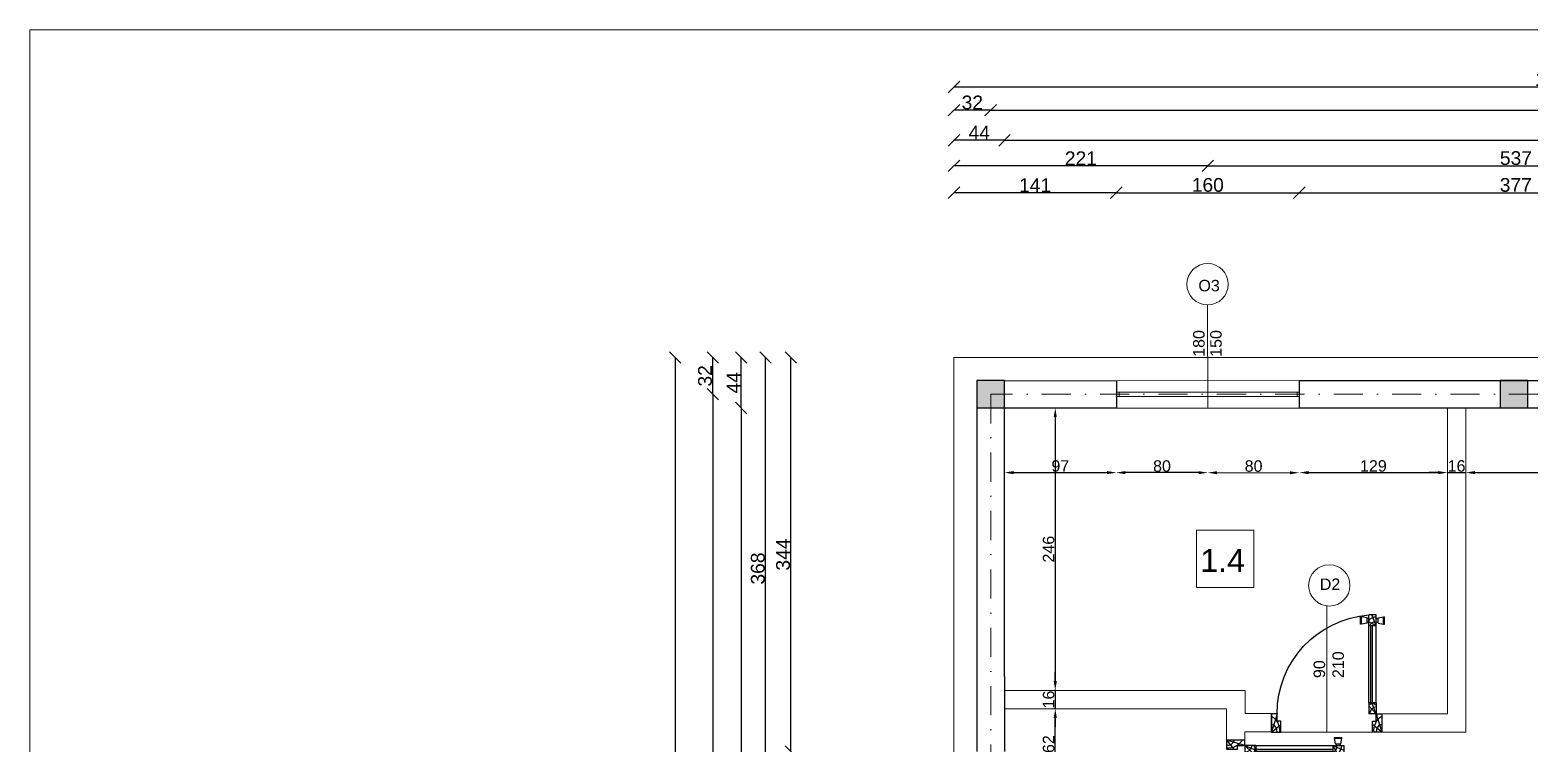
# Model space of a CAD drawing. Header units: millimetres. Extents: x -815 to 1867, y -539 to 1146.
# Drawn here: x -815 to 492, y 524 to 1146 of the extents above; entities that cross this region are included whole.
import ezdxf

# ---------------------------------------------------------------- set-up
doc = ezdxf.new("R2010")
doc.units = ezdxf.units.MM
doc.linetypes.add('KRESKAKROPKAX2', pattern=[50.8, 25.4, -12.7, 0, -12.7])
for name, color, linetype in [('Drzwi', 7, 'Continuous'), ('Izolacja', 7, 'Continuous'), ('Osie', 1, 'KRESKAKROPKAX2'), ('sciany', 7, 'Continuous'), ('Tabelka', 7, 'Continuous'), ('Ściany działowe', 9, 'Continuous')]:
    doc.layers.add(name, color=color, linetype=linetype)
for name, color, linetype, lineweight in [('stolarka', 255, 'Continuous', 13), ('wewnetrzne', 7, 'Continuous', 30), ('wymiary', 201, 'Continuous', 13)]:
    doc.layers.add(name, color=color, linetype=linetype, lineweight=lineweight)
doc.styles.get("Standard").update_dxf_attribs({"font": 'arial.ttf'})
doc.dimstyles.new('ISO-25', dxfattribs={"dimtxt": 12, "dimasz": 10, "dimexe": 1.25, "dimexo": 0.625, "dimtad": 1, "dimdec": 0, "dimtxsty": 'Standard', "dimblk": 'OBLIQUE', "dimcen": 2.5, "dimadec": 0, "dimazin": 0, "dimtfac": 1, "dimtdec": 0, "dimtmove": 0, "dimatfit": 3, "dimfxl": 1, "dimarcsym": 0})
doc.dimstyles.new('wnetrze', dxfattribs={"dimtxt": 10, "dimasz": 8, "dimexe": 1.25, "dimexo": 0.625, "dimtad": 1, "dimdec": 0, "dimtxsty": 'Standard', "dimblk1": 'OBLIQUE', "dimcen": 2.5, "dimadec": 0, "dimazin": 0, "dimtfac": 1, "dimtdec": 0, "dimtmove": 0, "dimatfit": 3, "dimfxl": 1, "dimarcsym": 0})

# ---------------------------------------------------------------- blocks, each defined once
blk = doc.blocks.new('D-01-600')
for p, q in [((-15, 588.5), (-15, 628.5)), ((-10, 628.5), (-15, 628.5)), ((-10, 588.5), (-15, 588.5)), ((20, 623.5), (-10, 628.5)), ((-10, 588.5), (-10, 628.5)), ((20, 593.5), (-10, 588.5)), ((20, 593.5), (20, 623.5)), ((30, 618.5), (20, 618.5)), ((30, 598.5), (20, 598.5)), ((30, 638.5), (70, 638.5)), ((30, 578.5), (30, 638.5)), ((30, 578.5), (54.1, 638.5)), ((30, 578.5), (70, 601)), ((30, 160), (30, 578.5)), ((30, 578.5), (70, 578.5)), ((50, 160), (50, 578.5)), ((60, 160), (60, 578.5)), ((70, 578.5), (70, 638.5)), ((70, 618.5), (80, 618.5)), ((70, 598.5), (80, 598.5)), ((70, 160), (70, 578.5)), ((80, 623.5), (110, 628.5)), ((80, 593.5), (80, 623.5)), ((80, 593.5), (110, 588.5)), ((110, 588.5), (110, 628.5)), ((110, 628.5), (115, 628.5)), ((110, 588.5), (115, 588.5)), ((115, 588.5), (115, 628.5)), ((30, 100), (0, 0)), ((30, 160), (70, 160)), ((30, 160), (30, 100)), ((30, 100), (54.1, 160)), ((30, 100), (70, 142.5)), ((30, 100), (70, 100)), ((70, 160), (70, 100)), ((570, 100), (600, 0)), ((0, 0), (50, 40.7)), ((600, 0), (550, 40.7))]:
    blk.add_line(p, q)
for points in [[(30, 60), (30, 100), (0, 100), (0, 0), (50, 0), (50, 60)], [(570, 60), (570, 100), (600, 100), (600, 0), (550, 0), (550, 60)]]:
    blk.add_lwpolyline(points, close=True)
for centre, radius, start, end in [((34.1, 585.9), 42, 31.3101, 95.62688), ((39.4, 576), 24.2, 6.04182, 112.89369), ((30, 100), 540, 0, 85.75198), ((-53.7, 7.7), 96.3, 355.39216, 56.0902), ((50, 121.4), 34.3, 54.32716, 125.75666), ((24.1, 100.8), 39.4, 358.8582, 81.3705), ((653.7, 7.7), 96.3, 123.9098, 184.60784), ((-12.7, 4.4), 41, 353.86117, 71.95721), ((612.7, 4.4), 41, 108.04279, 186.13883)]:
    blk.add_arc(centre, radius, start, end)
blk = doc.blocks.new('_Oblique')
at = {"color": 0, "linetype": 'ByBlock', "lineweight": -2}
blk.add_line((-0.5, -0.5), (0.5, 0.5), dxfattribs=at)
blk = doc.blocks.new('*D8')
at = {"layer": 'Defpoints', "color": 0, "transparency": 16777216}
for p in [(-10, 860.5), (-252.9, 16.5), (-10, 16.5)]:
    blk.add_point(p, dxfattribs=at)
at = {"layer": 'wymiary', "color": 0, "lineweight": -2, "transparency": 16777216}
blk.add_line((-252.9, 860.5), (-252.9, 16.5), dxfattribs=at)
at = {"layer": 'wymiary', "color": 0, "lineweight": -2, "transparency": 16777216, "xscale": 10, "yscale": 10, "zscale": 10}
for p, rotation in [((-252.9, 860.5), 90), ((-252.9, 16.5), 270)]:
    blk.add_blockref('_Oblique', p, dxfattribs=dict(at, rotation=rotation))
at = {"layer": 'wymiary', "color": 0, "lineweight": 13, "transparency": 16777216, "insert": (-259.7, 438.5), "char_height": 12, "attachment_point": 5, "rotation": 90}
blk.add_mtext('844', dxfattribs=at)
blk = doc.blocks.new('*D9')
at = {"layer": 'Defpoints', "color": 0, "transparency": 16777216}
for p in [(-220.1, 860.5), (22, 860.5), (22, 828.5)]:
    blk.add_point(p, dxfattribs=at)
at = {"layer": 'wymiary', "color": 0, "lineweight": -2, "transparency": 16777216}
blk.add_line((-220.1, 828.5), (-220.1, 860.5), dxfattribs=at)
at = {"layer": 'wymiary', "color": 0, "lineweight": -2, "transparency": 16777216, "xscale": 10, "yscale": 10, "zscale": 10}
for p, rotation in [((-220.1, 860.5), 90), ((-220.1, 828.5), 270)]:
    blk.add_blockref('_Oblique', p, dxfattribs=dict(at, rotation=rotation))
at = {"layer": 'wymiary', "color": 0, "lineweight": 13, "transparency": 16777216, "insert": (-226.9, 844.5), "char_height": 12, "attachment_point": 5, "rotation": 90}
blk.add_mtext('32', dxfattribs=at)
blk = doc.blocks.new('*D10')
at = {"layer": 'Defpoints', "color": 0, "transparency": 16777216}
for p in [(22, 828.5), (-220.1, 157), (22, 157)]:
    blk.add_point(p, dxfattribs=at)
at = {"layer": 'wymiary', "color": 0, "lineweight": -2, "transparency": 16777216}
blk.add_line((-220.1, 828.5), (-220.1, 157), dxfattribs=at)
at = {"layer": 'wymiary', "color": 0, "lineweight": -2, "transparency": 16777216, "xscale": 10, "yscale": 10, "zscale": 10}
for p, rotation in [((-220.1, 828.5), 90), ((-220.1, 157), 270)]:
    blk.add_blockref('_Oblique', p, dxfattribs=dict(at, rotation=rotation))
at = {"layer": 'wymiary', "color": 0, "lineweight": 13, "transparency": 16777216, "insert": (-226.9, 492.7), "char_height": 12, "attachment_point": 5, "rotation": 90}
blk.add_mtext('671', dxfattribs=at)
blk = doc.blocks.new('*D13')
at = {"layer": 'Defpoints', "color": 0, "transparency": 16777216}
for p in [(-195.5, 860.5), (34, 860.5), (34, 816.5)]:
    blk.add_point(p, dxfattribs=at)
at = {"layer": 'wymiary', "color": 0, "lineweight": -2, "transparency": 16777216}
blk.add_line((-195.5, 816.5), (-195.5, 860.5), dxfattribs=at)
at = {"layer": 'wymiary', "color": 0, "lineweight": -2, "transparency": 16777216, "xscale": 10, "yscale": 10, "zscale": 10}
for p, rotation in [((-195.5, 860.5), 90), ((-195.5, 816.5), 270)]:
    blk.add_blockref('_Oblique', p, dxfattribs=dict(at, rotation=rotation))
at = {"layer": 'wymiary', "color": 0, "lineweight": 13, "transparency": 16777216, "insert": (-202.1, 838.5), "char_height": 12, "attachment_point": 5, "rotation": 90}
blk.add_mtext('44', dxfattribs=at)
blk = doc.blocks.new('*D14')
at = {"layer": 'Defpoints', "color": 0, "transparency": 16777216}
for p in [(34, 816.5), (-195.5, 169), (33.9, 169)]:
    blk.add_point(p, dxfattribs=at)
at = {"layer": 'wymiary', "color": 0, "lineweight": -2, "transparency": 16777216}
blk.add_line((-195.5, 816.5), (-195.5, 169), dxfattribs=at)
at = {"layer": 'wymiary', "color": 0, "lineweight": -2, "transparency": 16777216, "xscale": 10, "yscale": 10, "zscale": 10}
for p, rotation in [((-195.5, 816.5), 90), ((-195.5, 169), 270)]:
    blk.add_blockref('_Oblique', p, dxfattribs=dict(at, rotation=rotation))
at = {"layer": 'wymiary', "color": 0, "lineweight": 13, "transparency": 16777216, "insert": (-202.3, 492.7), "char_height": 12, "attachment_point": 5, "rotation": 90}
blk.add_mtext('647', dxfattribs=at)
blk = doc.blocks.new('*D18')
at = {"layer": 'Defpoints', "color": 0, "transparency": 16777216}
for p in [(-174.2, 860.5), (34, 860.5), (34, 492.5)]:
    blk.add_point(p, dxfattribs=at)
at = {"layer": 'wymiary', "color": 0, "lineweight": -2, "transparency": 16777216}
blk.add_line((-174.2, 492.5), (-174.2, 860.5), dxfattribs=at)
at = {"layer": 'wymiary', "color": 0, "lineweight": -2, "transparency": 16777216, "xscale": 10, "yscale": 10, "zscale": 10}
for p, rotation in [((-174.2, 860.5), 90), ((-174.2, 492.5), 270)]:
    blk.add_blockref('_Oblique', p, dxfattribs=dict(at, rotation=rotation))
at = {"layer": 'wymiary', "color": 0, "lineweight": 13, "transparency": 16777216, "insert": (-180.9, 676.5), "char_height": 12, "attachment_point": 5, "rotation": 90}
blk.add_mtext('368', dxfattribs=at)
blk = doc.blocks.new('*D20')
at = {"layer": 'Defpoints', "color": 0, "transparency": 16777216}
for p in [(-152.1, 860.5), (34, 860.5), (34, 516.9)]:
    blk.add_point(p, dxfattribs=at)
at = {"layer": 'wymiary', "color": 0, "lineweight": -2, "transparency": 16777216}
blk.add_line((-152.1, 516.9), (-152.1, 860.5), dxfattribs=at)
at = {"layer": 'wymiary', "color": 0, "lineweight": -2, "transparency": 16777216, "xscale": 10, "yscale": 10, "zscale": 10}
for p, rotation in [((-152.1, 860.5), 90), ((-152.1, 516.9), 270)]:
    blk.add_blockref('_Oblique', p, dxfattribs=dict(at, rotation=rotation))
at = {"layer": 'wymiary', "color": 0, "lineweight": 13, "transparency": 16777216, "insert": (-158.9, 688.7), "char_height": 12, "attachment_point": 5, "rotation": 90}
blk.add_mtext('344', dxfattribs=at)
blk = doc.blocks.new('*D62')
at = {"layer": 'Defpoints', "color": 0, "transparency": 16777216}
for p in [(1040, 1096.4), (-10, 860.5), (1040, 860.5)]:
    blk.add_point(p, dxfattribs=at)
at = {"layer": 'wymiary', "color": 0, "lineweight": -2, "transparency": 16777216}
blk.add_line((-10, 1096.4), (1040, 1096.4), dxfattribs=at)
at = {"layer": 'wymiary', "color": 0, "lineweight": -2, "transparency": 16777216, "xscale": 10, "yscale": 10, "zscale": 10, "rotation": 180}
blk.add_blockref('_Oblique', (-10, 1096.4), dxfattribs=at)
at = {"layer": 'wymiary', "color": 0, "lineweight": -2, "transparency": 16777216, "xscale": 10, "yscale": 10, "zscale": 10}
blk.add_blockref('_Oblique', (1040, 1096.4), dxfattribs=at)
at = {"layer": 'wymiary', "color": 0, "lineweight": 13, "transparency": 16777216, "insert": (515, 1103.2), "char_height": 12, "attachment_point": 5}
blk.add_mtext('1050', dxfattribs=at)
blk = doc.blocks.new('*D63')
at = {"layer": 'Defpoints', "color": 0, "transparency": 16777216}
for p in [(-10, 1076.1), (-10, 828.5), (22, 828.5)]:
    blk.add_point(p, dxfattribs=at)
at = {"layer": 'wymiary', "color": 0, "lineweight": -2, "transparency": 16777216}
blk.add_line((22, 1076.1), (-10, 1076.1), dxfattribs=at)
at = {"layer": 'wymiary', "color": 0, "lineweight": -2, "transparency": 16777216, "xscale": 10, "yscale": 10, "zscale": 10, "rotation": 180}
blk.add_blockref('_Oblique', (-10, 1076.1), dxfattribs=at)
at = {"layer": 'wymiary', "color": 0, "lineweight": -2, "transparency": 16777216, "xscale": 10, "yscale": 10, "zscale": 10}
blk.add_blockref('_Oblique', (22, 1076.1), dxfattribs=at)
at = {"layer": 'wymiary', "color": 0, "lineweight": 13, "transparency": 16777216, "insert": (6, 1082.8), "char_height": 12, "attachment_point": 5}
blk.add_mtext('32', dxfattribs=at)
blk = doc.blocks.new('*D64')
at = {"layer": 'Defpoints', "color": 0, "transparency": 16777216}
for p in [(1008, 1076.1), (22, 828.5), (1008, 828.5)]:
    blk.add_point(p, dxfattribs=at)
at = {"layer": 'wymiary', "color": 0, "lineweight": -2, "transparency": 16777216}
blk.add_line((22, 1076.1), (1008, 1076.1), dxfattribs=at)
at = {"layer": 'wymiary', "color": 0, "lineweight": -2, "transparency": 16777216, "xscale": 10, "yscale": 10, "zscale": 10, "rotation": 180}
blk.add_blockref('_Oblique', (22, 1076.1), dxfattribs=at)
at = {"layer": 'wymiary', "color": 0, "lineweight": -2, "transparency": 16777216, "xscale": 10, "yscale": 10, "zscale": 10}
blk.add_blockref('_Oblique', (1008, 1076.1), dxfattribs=at)
at = {"layer": 'wymiary', "color": 0, "lineweight": 13, "transparency": 16777216, "insert": (515, 1082.8), "char_height": 12, "attachment_point": 5}
blk.add_mtext('986', dxfattribs=at)
blk = doc.blocks.new('*D66')
at = {"layer": 'Defpoints', "color": 0, "transparency": 16777216}
for p in [(-10, 1049.9), (-10, 816.5), (34, 816.5)]:
    blk.add_point(p, dxfattribs=at)
at = {"layer": 'wymiary', "color": 0, "lineweight": -2, "transparency": 16777216}
blk.add_line((34, 1049.9), (-10, 1049.9), dxfattribs=at)
at = {"layer": 'wymiary', "color": 0, "lineweight": -2, "transparency": 16777216, "xscale": 10, "yscale": 10, "zscale": 10, "rotation": 180}
blk.add_blockref('_Oblique', (-10, 1049.9), dxfattribs=at)
at = {"layer": 'wymiary', "color": 0, "lineweight": -2, "transparency": 16777216, "xscale": 10, "yscale": 10, "zscale": 10}
blk.add_blockref('_Oblique', (34, 1049.9), dxfattribs=at)
at = {"layer": 'wymiary', "color": 0, "lineweight": 13, "transparency": 16777216, "insert": (12, 1056.5), "char_height": 12, "attachment_point": 5}
blk.add_mtext('44', dxfattribs=at)
blk = doc.blocks.new('*D67')
at = {"layer": 'Defpoints', "color": 0, "transparency": 16777216}
for p in [(996, 1049.9), (34, 816.5), (996, 816.5)]:
    blk.add_point(p, dxfattribs=at)
at = {"layer": 'wymiary', "color": 0, "lineweight": -2, "transparency": 16777216}
blk.add_line((34, 1049.9), (996, 1049.9), dxfattribs=at)
at = {"layer": 'wymiary', "color": 0, "lineweight": -2, "transparency": 16777216, "xscale": 10, "yscale": 10, "zscale": 10, "rotation": 180}
blk.add_blockref('_Oblique', (34, 1049.9), dxfattribs=at)
at = {"layer": 'wymiary', "color": 0, "lineweight": -2, "transparency": 16777216, "xscale": 10, "yscale": 10, "zscale": 10}
blk.add_blockref('_Oblique', (996, 1049.9), dxfattribs=at)
at = {"layer": 'wymiary', "color": 0, "lineweight": 13, "transparency": 16777216, "insert": (515, 1056.7), "char_height": 12, "attachment_point": 5}
blk.add_mtext('962', dxfattribs=at)
blk = doc.blocks.new('*D69')
at = {"layer": 'Defpoints', "color": 0, "transparency": 16777216}
for p in [(-10, 1027.6), (-10, 816.4), (211.2, 816.4)]:
    blk.add_point(p, dxfattribs=at)
at = {"layer": 'wymiary', "color": 0, "lineweight": -2, "transparency": 16777216}
blk.add_line((211.2, 1027.6), (-10, 1027.6), dxfattribs=at)
at = {"layer": 'wymiary', "color": 0, "lineweight": -2, "transparency": 16777216, "xscale": 10, "yscale": 10, "zscale": 10, "rotation": 180}
blk.add_blockref('_Oblique', (-10, 1027.6), dxfattribs=at)
at = {"layer": 'wymiary', "color": 0, "lineweight": -2, "transparency": 16777216, "xscale": 10, "yscale": 10, "zscale": 10}
blk.add_blockref('_Oblique', (211.2, 1027.6), dxfattribs=at)
at = {"layer": 'wymiary', "color": 0, "lineweight": 13, "transparency": 16777216, "insert": (100.6, 1034.2), "char_height": 12, "attachment_point": 5}
blk.add_mtext('221', dxfattribs=at)
blk = doc.blocks.new('*D70')
at = {"layer": 'Defpoints', "color": 0, "transparency": 16777216}
for p in [(748.1, 1027.6), (211.2, 816.4), (748.1, 816.4)]:
    blk.add_point(p, dxfattribs=at)
at = {"layer": 'wymiary', "color": 0, "lineweight": -2, "transparency": 16777216}
blk.add_line((211.2, 1027.6), (748.1, 1027.6), dxfattribs=at)
at = {"layer": 'wymiary', "color": 0, "lineweight": -2, "transparency": 16777216, "xscale": 10, "yscale": 10, "zscale": 10, "rotation": 180}
blk.add_blockref('_Oblique', (211.2, 1027.6), dxfattribs=at)
at = {"layer": 'wymiary', "color": 0, "lineweight": -2, "transparency": 16777216, "xscale": 10, "yscale": 10, "zscale": 10}
blk.add_blockref('_Oblique', (748.1, 1027.6), dxfattribs=at)
at = {"layer": 'wymiary', "color": 0, "lineweight": 13, "transparency": 16777216, "insert": (479.7, 1034.3), "char_height": 12, "attachment_point": 5}
blk.add_mtext('537', dxfattribs=at)
blk = doc.blocks.new('*D73')
at = {"layer": 'Defpoints', "color": 0, "transparency": 16777216}
for p in [(-10, 1004.2), (-10, 816.5), (131.5, 816.5)]:
    blk.add_point(p, dxfattribs=at)
at = {"layer": 'wymiary', "color": 0, "lineweight": -2, "transparency": 16777216}
blk.add_line((131.5, 1004.2), (-10, 1004.2), dxfattribs=at)
at = {"layer": 'wymiary', "color": 0, "lineweight": -2, "transparency": 16777216, "xscale": 10, "yscale": 10, "zscale": 10, "rotation": 180}
blk.add_blockref('_Oblique', (-10, 1004.2), dxfattribs=at)
at = {"layer": 'wymiary', "color": 0, "lineweight": -2, "transparency": 16777216, "xscale": 10, "yscale": 10, "zscale": 10}
blk.add_blockref('_Oblique', (131.5, 1004.2), dxfattribs=at)
at = {"layer": 'wymiary', "color": 0, "lineweight": 13, "transparency": 16777216, "insert": (60.7, 1010.8), "char_height": 12, "attachment_point": 5}
blk.add_mtext('141', dxfattribs=at)
blk = doc.blocks.new('*D74')
at = {"layer": 'Defpoints', "color": 0, "transparency": 16777216}
for p in [(291, 1004.2), (131.5, 816.5), (291, 816.3)]:
    blk.add_point(p, dxfattribs=at)
at = {"layer": 'wymiary', "color": 0, "lineweight": -2, "transparency": 16777216}
blk.add_line((131.5, 1004.2), (291, 1004.2), dxfattribs=at)
at = {"layer": 'wymiary', "color": 0, "lineweight": -2, "transparency": 16777216, "xscale": 10, "yscale": 10, "zscale": 10, "rotation": 180}
blk.add_blockref('_Oblique', (131.5, 1004.2), dxfattribs=at)
at = {"layer": 'wymiary', "color": 0, "lineweight": -2, "transparency": 16777216, "xscale": 10, "yscale": 10, "zscale": 10}
blk.add_blockref('_Oblique', (291, 1004.2), dxfattribs=at)
at = {"layer": 'wymiary', "color": 0, "lineweight": 13, "transparency": 16777216, "insert": (211.2, 1010.9), "char_height": 12, "attachment_point": 5}
blk.add_mtext('160', dxfattribs=at)
blk = doc.blocks.new('*D75')
at = {"layer": 'Defpoints', "color": 0, "transparency": 16777216}
for p in [(668.3, 1004.2), (291, 816.5), (668.3, 816.5)]:
    blk.add_point(p, dxfattribs=at)
at = {"layer": 'wymiary', "color": 0, "lineweight": -2, "transparency": 16777216}
blk.add_line((291, 1004.2), (668.3, 1004.2), dxfattribs=at)
at = {"layer": 'wymiary', "color": 0, "lineweight": -2, "transparency": 16777216, "xscale": 10, "yscale": 10, "zscale": 10, "rotation": 180}
blk.add_blockref('_Oblique', (291, 1004.2), dxfattribs=at)
at = {"layer": 'wymiary', "color": 0, "lineweight": -2, "transparency": 16777216, "xscale": 10, "yscale": 10, "zscale": 10}
blk.add_blockref('_Oblique', (668.3, 1004.2), dxfattribs=at)
at = {"layer": 'wymiary', "color": 0, "lineweight": 13, "transparency": 16777216, "insert": (479.6, 1010.9), "char_height": 12, "attachment_point": 5}
blk.add_mtext('377', dxfattribs=at)
blk = doc.blocks.new('*D79')
at = {"layer": 'Defpoints', "color": 0, "transparency": 16777216}
for p in [(34, 816.5), (131.5, 816.5), (131.5, 760.1)]:
    blk.add_point(p, dxfattribs=at)
at = {"layer": 'wymiary', "color": 0, "lineweight": -2, "transparency": 16777216}
blk.add_line((42, 760.1), (123.5, 760.1), dxfattribs=at)
at = {"layer": 'wymiary', "color": 0, "transparency": 16777216}
for points in [[(42, 761.5), (42, 758.8), (34, 760.1)], [(123.5, 761.5), (123.5, 758.8), (131.5, 760.1)]]:
    blk.add_solid(points, dxfattribs=at)
at = {"layer": 'wymiary', "color": 0, "lineweight": 13, "transparency": 16777216, "insert": (82.7, 765.9), "char_height": 10, "attachment_point": 5}
blk.add_mtext('97', dxfattribs=at)
blk = doc.blocks.new('*D80')
at = {"layer": 'Defpoints', "color": 0, "transparency": 16777216}
for p in [(420, 758.9), (436, 760.1), (436, 758.9)]:
    blk.add_point(p, dxfattribs=at)
at = {"layer": 'wymiary', "color": 0, "lineweight": -2, "transparency": 16777216}
for p, q in [((412, 760.1), (404, 760.1)), ((420, 760.1), (436, 760.1)), ((444, 760.1), (452, 760.1))]:
    blk.add_line(p, q, dxfattribs=at)
at = {"layer": 'wymiary', "color": 0, "transparency": 16777216}
for points in [[(412, 761.5), (412, 758.8), (420, 760.1)], [(444, 761.5), (444, 758.8), (436, 760.1)]]:
    blk.add_solid(points, dxfattribs=at)
at = {"layer": 'wymiary', "color": 0, "lineweight": 13, "transparency": 16777216, "insert": (428, 765.9), "char_height": 10, "attachment_point": 5}
blk.add_mtext('16', dxfattribs=at)
blk = doc.blocks.new('*D81')
at = {"layer": 'Defpoints', "color": 0, "transparency": 16777216}
for p in [(668.3, 816.5), (436, 760.1), (668.3, 760.1)]:
    blk.add_point(p, dxfattribs=at)
at = {"layer": 'wymiary', "color": 0, "lineweight": -2, "transparency": 16777216}
blk.add_line((444, 760.1), (660.3, 760.1), dxfattribs=at)
at = {"layer": 'wymiary', "color": 0, "transparency": 16777216}
for points in [[(444, 761.5), (444, 758.8), (436, 760.1)], [(660.3, 761.5), (660.3, 758.8), (668.3, 760.1)]]:
    blk.add_solid(points, dxfattribs=at)
at = {"layer": 'wymiary', "color": 0, "lineweight": 13, "transparency": 16777216, "insert": (552.1, 765.9), "char_height": 10, "attachment_point": 5}
blk.add_mtext('232', dxfattribs=at)
blk = doc.blocks.new('*D82')
at = {"layer": 'Defpoints', "color": 0, "transparency": 16777216}
for p in [(291, 816.3), (420, 760.1), (420, 760.1)]:
    blk.add_point(p, dxfattribs=at)
at = {"layer": 'wymiary', "color": 0, "lineweight": -2, "transparency": 16777216}
blk.add_line((299, 760.1), (412, 760.1), dxfattribs=at)
at = {"layer": 'wymiary', "color": 0, "transparency": 16777216}
for points in [[(299, 761.5), (299, 758.8), (291, 760.1)], [(412, 761.5), (412, 758.8), (420, 760.1)]]:
    blk.add_solid(points, dxfattribs=at)
at = {"layer": 'wymiary', "color": 0, "lineweight": 13, "transparency": 16777216, "insert": (355.5, 765.9), "char_height": 10, "attachment_point": 5}
blk.add_mtext('129', dxfattribs=at)
blk = doc.blocks.new('*D85')
at = {"layer": 'Defpoints', "color": 0, "transparency": 16777216}
for p in [(34, 816.5), (34, 570.3), (78.3, 570.3)]:
    blk.add_point(p, dxfattribs=at)
at = {"layer": 'wymiary', "color": 0, "lineweight": -2, "transparency": 16777216}
blk.add_line((78.3, 808.5), (78.3, 578.3), dxfattribs=at)
at = {"layer": 'wymiary', "color": 0, "transparency": 16777216}
for points in [[(76.9, 808.5), (79.6, 808.5), (78.3, 816.5)], [(76.9, 578.3), (79.6, 578.3), (78.3, 570.3)]]:
    blk.add_solid(points, dxfattribs=at)
at = {"layer": 'wymiary', "color": 0, "lineweight": 13, "transparency": 16777216, "insert": (72.5, 693.4), "char_height": 10, "attachment_point": 5, "rotation": 90}
blk.add_mtext('246', dxfattribs=at)
blk = doc.blocks.new('*D86')
at = {"layer": 'Defpoints', "color": 0, "transparency": 16777216}
for p in [(79.5, 570.3), (78.3, 554.3), (79.5, 554.3)]:
    blk.add_point(p, dxfattribs=at)
at = {"layer": 'wymiary', "color": 0, "lineweight": -2, "transparency": 16777216}
for p, q in [((78.3, 578.3), (78.3, 586.3)), ((78.9, 570.3), (77, 570.3)), ((78.3, 570.3), (78.3, 554.3)), ((78.9, 554.3), (77, 554.3)), ((78.3, 546.3), (78.3, 538.3))]:
    blk.add_line(p, q, dxfattribs=at)
at = {"layer": 'wymiary', "color": 0, "transparency": 16777216}
for points in [[(76.9, 578.3), (79.6, 578.3), (78.3, 570.3)], [(76.9, 546.3), (79.6, 546.3), (78.3, 554.3)]]:
    blk.add_solid(points, dxfattribs=at)
at = {"layer": 'wymiary', "color": 0, "lineweight": 13, "transparency": 16777216, "insert": (72.5, 562.3), "char_height": 10, "attachment_point": 5, "rotation": 90}
blk.add_mtext('16', dxfattribs=at)
blk = doc.blocks.new('*D87')
at = {"layer": 'Defpoints', "color": 0, "transparency": 16777216}
for p in [(34, 554.3), (78.3, 554.3), (34, 492.5)]:
    blk.add_point(p, dxfattribs=at)
at = {"layer": 'wymiary', "color": 0, "lineweight": -2, "transparency": 16777216}
blk.add_line((78.3, 500.5), (78.3, 546.3), dxfattribs=at)
at = {"layer": 'wymiary', "color": 0, "transparency": 16777216}
for points in [[(76.9, 546.3), (79.6, 546.3), (78.3, 554.3)], [(76.9, 500.5), (79.6, 500.5), (78.3, 492.5)]]:
    blk.add_solid(points, dxfattribs=at)
at = {"layer": 'wymiary', "color": 0, "lineweight": 13, "transparency": 16777216, "insert": (72.5, 523.4), "char_height": 10, "attachment_point": 5, "rotation": 90}
blk.add_mtext('62', dxfattribs=at)
blk = doc.blocks.new('*D104')
at = {"layer": 'Defpoints', "color": 0, "transparency": 16777216}
for p in [(131.5, 816.5), (211.2, 816.4), (131.4, 760.1)]:
    blk.add_point(p, dxfattribs=at)
at = {"layer": 'wymiary', "color": 0, "lineweight": -2, "transparency": 16777216}
blk.add_line((203.2, 760.1), (139.4, 760.1), dxfattribs=at)
at = {"layer": 'wymiary', "color": 0, "transparency": 16777216}
for points in [[(139.4, 761.5), (139.4, 758.8), (131.4, 760.1)], [(203.2, 761.4), (203.2, 758.8), (211.2, 760.1)]]:
    blk.add_solid(points, dxfattribs=at)
at = {"layer": 'wymiary', "color": 0, "lineweight": 13, "transparency": 16777216, "insert": (171.3, 765.8), "char_height": 10, "attachment_point": 5, "rotation": 359.9613}
blk.add_mtext('80', dxfattribs=at)
blk = doc.blocks.new('*D105')
at = {"layer": 'Defpoints', "color": 0, "transparency": 16777216}
for p in [(211.2, 816.4), (291, 816.3), (290.9, 760)]:
    blk.add_point(p, dxfattribs=at)
at = {"layer": 'wymiary', "color": 0, "lineweight": -2, "transparency": 16777216}
blk.add_line((219.2, 760.1), (282.9, 760), dxfattribs=at)
at = {"layer": 'wymiary', "color": 0, "transparency": 16777216}
for points in [[(219.2, 761.4), (219.2, 758.7), (211.2, 760.1)], [(282.9, 761.3), (282.9, 758.7), (290.9, 760)]]:
    blk.add_solid(points, dxfattribs=at)
at = {"layer": 'wymiary', "color": 0, "lineweight": 13, "transparency": 16777216, "insert": (251.1, 765.8), "char_height": 10, "attachment_point": 5, "rotation": 359.93}
blk.add_mtext('80', dxfattribs=at)

msp = doc.modelspace()

# ---------------------------------------------------------------- hatches: boundary and pattern name
at = {"layer": 'sciany', "lineweight": 18}
h = msp.add_hatch(dxfattribs=at)
h.set_pattern_fill('JIS_STN_1E', color=256, scale=5, angle=90)
h.paths.add_polyline_path([(1020.9, 386), (1009, 386), (1009, 362), (1020.9, 362)])
h.paths.add_polyline_path([(1009, 386), (1008, 386), (1008, 362), (1009, 362)])
h.paths.add_polyline_path([(1020, 840.5), (1008, 840.5), (1008, 828.5), (1020, 828.5)])
h.paths.add_polyline_path([(1020, 828.5), (1008, 828.5), (1008, 816.5), (1020, 816.5)])
h.paths.add_polyline_path([(1008, 828.5), (996, 828.5), (996, 816.5), (1008, 816.5)])
h.paths.add_polyline_path([(1008, 840.5), (996, 840.5), (996, 828.5), (1008, 828.5)])
h.paths.add_polyline_path([(490, 840.5), (478, 840.5), (478, 828.5), (490, 828.5)])
h.paths.add_polyline_path([(490, 828.5), (478, 828.5), (478, 816.5), (490, 816.5)])
h.paths.add_polyline_path([(478, 828.5), (466, 828.5), (466, 816.5), (478, 816.5)])
h.paths.add_polyline_path([(478, 840.5), (466, 840.5), (466, 828.5), (478, 828.5)])
h.paths.add_polyline_path([(34, 828.5), (22, 828.5), (22, 816.5), (34, 816.5)])
h.paths.add_polyline_path([(34, 840.5), (22, 840.5), (22, 828.5), (34, 828.5)])
h.paths.add_polyline_path([(22, 840.5), (10, 840.5), (10, 828.5), (22, 828.5)])
h.paths.add_polyline_path([(22, 828.5), (10, 828.5), (10, 816.5), (22, 816.5)])
h.paths.add_polyline_path([(34, 409), (22, 409), (22, 385), (34, 385)])
h.paths.add_polyline_path([(22, 409), (10, 409), (10, 385), (22, 385)])

# ---------------------------------------------------------------- linework, layer by layer
at = {"layer": 'Drzwi', "lineweight": 13}
msp.add_line((354.8, 533.9), (274.8, 533.9), dxfattribs=at)
at = {"layer": 'Izolacja', "lineweight": 13}
for p, q in [((-10, 860.5), (-10, 16.5)), ((827.9, 860.5), (-10, 860.5))]:
    msp.add_line(p, q, dxfattribs=at)
at = {"layer": 'Osie', "linetype": 'KRESKAKROPKAX2', "lineweight": 13}
for p, q in [((1008, 828.5), (22, 828.5)), ((22, 828.5), (22, 48.5))]:
    msp.add_line(p, q, dxfattribs=at)
at = {"layer": 'sciany', "lineweight": 25}
for p, q in [((10, 816.5), (10, 582.5)), ((34, 582.5), (34, 816.5)), ((10, 582.5), (10, 517.1)), ((34, 582.5), (34, 516.9))]:
    msp.add_line(p, q, dxfattribs=at)
for points in [[(10, 840.5), (10, 816.5), (34, 816.5), (34, 840.5)], [(466, 840.5), (466, 816.5), (490, 816.5), (490, 840.5)]]:
    msp.add_lwpolyline(points, close=True, dxfattribs=at)
for points in [[(34, 816.5), (131.5, 816.5)], [(291, 816.5), (668.3, 816.5)]]:
    msp.add_lwpolyline(points, dxfattribs=at)
at = {"layer": 'stolarka', "lineweight": 25}
for p, q in [((131.5, 840.3), (131.5, 816.4)), ((291, 816.5), (291, 840.4))]:
    msp.add_line(p, q, dxfattribs=at)
at = {"layer": 'stolarka', "lineweight": 13}
for p, q in [((131, 830.3), (291, 830.3)), ((131, 826.4), (291, 826.4)), ((134, 826.4), (134.1, 830.3)), ((289, 826.4), (289, 830.3))]:
    msp.add_line(p, q, dxfattribs=at)
at = {"layer": 'Tabelka', "lineweight": 25}
for p, q in [((34, 840.5), (131.5, 840.3)), ((291, 840.4), (571.5, 840.5))]:
    msp.add_line(p, q, dxfattribs=at)
at = {"layer": 'Tabelka', "lineweight": 13}
for p, q in [((131.5, 840.3), (291, 840.4)), ((131.5, 816.4), (291, 816.3))]:
    msp.add_line(p, q, dxfattribs=at)
msp.add_lwpolyline([(1867.4, 1146.1), (1867.4, -538.1), (-815.2, -538.1), (-815.2, 1146.1)], close=True, dxfattribs=at)
at = {"layer": 'wewnetrzne', "lineweight": 13}
msp.add_lwpolyline([(201.4, 660), (251.4, 660), (251.4, 710), (201.4, 710)], close=True, dxfattribs=at)
at = {"layer": 'wymiary', "lineweight": 13}
for p, q in [((211.2, 816.4), (210.8, 906.4)), ((314.8, 533.9), (314.8, 643.9))]:
    msp.add_line(p, q, dxfattribs=at)
for centre in [(211, 924.4), (317.1, 661.8)]:
    msp.add_circle(centre, 18, dxfattribs=at)
at = {"layer": 'Ściany działowe', "lineweight": 13}
for p, q in [((420, 549.9), (420, 816.5)), ((436, 533.9), (436, 816.5)), ((243.7, 570.3), (34, 570.3)), ((243.7, 550.1), (243.7, 570)), ((34, 554.3), (227.4, 554.3)), ((227.4, 535.5), (227.4, 554.3)), ((266.3, 550.1), (243.7, 550.1)), ((266.3, 550.1), (266.3, 534.1)), ((362.8, 549.9), (420, 549.9)), ((227.4, 535.5), (227.4, 526.9)), ((243.5, 534.1), (266.5, 534.1)), ((243.5, 526.9), (243.5, 534.1)), ((271, 534.1), (271.3, 534.1)), ((362.8, 533.9), (436, 533.9))]:
    msp.add_line(p, q, dxfattribs=at)

# ---------------------------------------------------------------- block references
at = {"layer": 'Drzwi', "lineweight": 0, "xscale": -0.16, "yscale": 0.16, "zscale": 0.16}
msp.add_blockref('D-01-600', (362.8, 533.9), dxfattribs=at)
at = {"layer": 'Drzwi', "lineweight": 0, "xscale": 0.16, "yscale": 0.16, "zscale": 0.16, "rotation": 270}
msp.add_blockref('D-01-600', (227.5, 526.9), dxfattribs=at)

# ---------------------------------------------------------------- texts
at = {"layer": 'wewnetrzne', "lineweight": 13}
msp.add_text('1.4', height=20, dxfattribs=at).set_placement((204.7, 673.5))
at = {"layer": 'wymiary', "lineweight": 13}
for s, p in [('O3', (203, 918.2)), ('D2', (308.8, 657.8))]:
    msp.add_text(s, height=10, dxfattribs=at).set_placement(p)
for s, p in [('180', (208.4, 861.1)), ('150', (223.3, 861.1)), ('210', (329.8, 581)), ('90', (313.4, 581))]:
    msp.add_text(s, height=10, rotation=90, dxfattribs=at).set_placement(p)

# ---------------------------------------------------------------- dimensions: what is measured, and where the dimension line sits
for base, p1, p2, dimstyle, picture, middle in [((1040, 1096.4), (-10, 860.5), (1040, 860.5), 'ISO-25', '*D62', (515, 1103.2)), ((-10, 1076.1), (22, 828.5), (-10, 828.5), 'ISO-25', '*D63', (6, 1082.8)), ((1008, 1076.1), (22, 828.5), (1008, 828.5), 'ISO-25', '*D64', (515, 1082.8)), ((-10, 1049.9), (34, 816.5), (-10, 816.5), 'ISO-25', '*D66', (12, 1056.5)), ((996, 1049.9), (34, 816.5), (996, 816.5), 'ISO-25', '*D67', (515, 1056.7)), ((-10, 1027.6), (211.2, 816.4), (-10, 816.4), 'ISO-25', '*D69', (100.6, 1034.2)), ((748.1, 1027.6), (211.2, 816.4), (748.1, 816.4), 'ISO-25', '*D70', (479.7, 1034.3)), ((-10, 1004.1929), (131.477, 816.456), (-10, 816.456), 'ISO-25', '*D73', (60.7385, 1010.8425)), ((290.9999, 1004.1929), (131.477, 816.456), (290.9999, 816.3047), 'ISO-25', '*D74', (211.2384, 1010.9448)), ((131.477, 760.1435), (34, 816.456), (131.477, 816.456), 'wnetrze', '*D79', (82.7385, 765.8743)), ((420, 760.1), (291, 816.3), (420, 760.1), 'wnetrze', '*D82', (355.5, 765.9)), ((668.3, 760.1), (436, 760.1), (668.3, 816.5), 'wnetrze', '*D81', (552.1, 765.9))]:
    dim = msp.add_linear_dim(base=base, p1=p1, p2=p2, dimstyle=dimstyle, override={"dimse1": 1, "dimse2": 1}, dxfattribs=at)
    dim.commit()
    dim.dimension.update_dxf_attribs({"geometry": picture, "text_midpoint": middle})
for p1, p2, distance, dimstyle, picture, middle in [((291, 816.5), (668.3, 816.5), 187.7, 'ISO-25', '*D75', (479.6, 1010.9)), ((34, 816.5), (34, 570.3), 44.3, 'wnetrze', '*D85', (72.5, 693.4)), ((211.2, 816.4), (131.5, 816.5), 56.3, 'wnetrze', '*D104', (171.3, 765.8)), ((211.2, 816.4), (291, 816.3), -56.3, 'wnetrze', '*D105', (251.1, 765.8)), ((420, 758.9), (436, 758.9), 1.2, 'wnetrze', '*D80', (428, 765.9))]:
    dim = msp.add_aligned_dim(p1=p1, p2=p2, distance=distance, dimstyle=dimstyle, override={"dimse1": 1, "dimse2": 1}, dxfattribs=at)
    dim.commit()
    dim.dimension.update_dxf_attribs({"geometry": picture, "text_midpoint": middle})
for base, p1, p2, dimstyle, override, picture, middle in [((-252.9, 16.5), (-10, 860.5), (-10, 16.5), 'ISO-25', {"dimtxt": 12, "dimasz": 10, "dimblk1": 'Oblique', "dimblk2": 'Oblique', "dimsah": 1, "dimse1": 1, "dimse2": 1}, '*D8', (-259.7, 438.5)), ((-220.1, 860.5), (22, 828.5), (22, 860.5), 'ISO-25', {"dimtxt": 12, "dimasz": 10, "dimblk1": 'Oblique', "dimblk2": 'Oblique', "dimsah": 1, "dimse1": 1, "dimse2": 1}, '*D9', (-226.9, 844.5)), ((-195.5, 860.5), (34, 816.5), (34, 860.5), 'ISO-25', {"dimtxt": 12, "dimasz": 10, "dimblk1": 'Oblique', "dimblk2": 'Oblique', "dimsah": 1, "dimse1": 1, "dimse2": 1}, '*D13', (-202.1, 838.5)), ((-174.2, 860.5), (34, 492.5), (34, 860.5), 'ISO-25', {"dimtxt": 12, "dimasz": 10, "dimblk1": 'Oblique', "dimblk2": 'Oblique', "dimsah": 1, "dimse1": 1, "dimse2": 1}, '*D18', (-180.9, 676.5)), ((78.3, 554.3), (34, 492.5), (34, 554.3), 'wnetrze', {"dimse1": 1, "dimse2": 1}, '*D87', (72.5, 523.4))]:
    dim = msp.add_linear_dim(base=base, p1=p1, p2=p2, angle=90, dimstyle=dimstyle, override=override, dxfattribs=at)
    dim.commit()
    dim.dimension.update_dxf_attribs({"geometry": picture, "text_midpoint": middle})
for base, p1, p2, text, picture, middle in [((-152.1, 860.5), (34, 516.9), (34, 860.5), '344', '*D20', (-158.9, 688.7)), ((-220.1, 157), (22, 828.5), (22, 157), '671', '*D10', (-226.9, 492.7)), ((-195.5, 169), (34, 816.5), (33.9, 169), '647', '*D14', (-202.3, 492.7))]:
    dim = msp.add_linear_dim(base=base, p1=p1, p2=p2, angle=90, text=text, dimstyle='ISO-25', override={"dimtxt": 12, "dimasz": 10, "dimblk1": 'Oblique', "dimblk2": 'Oblique', "dimsah": 1, "dimse1": 1, "dimse2": 1}, dxfattribs=at)
    dim.commit()
    dim.dimension.update_dxf_attribs({"geometry": picture, "text_midpoint": middle})
dim = msp.add_linear_dim(base=(78.3, 554.3), p1=(79.5, 570.3), p2=(79.5, 554.3), angle=90, dimstyle='wnetrze', dxfattribs=at)
dim.commit()
dim.dimension.update_dxf_attribs({"geometry": '*D86', "text_midpoint": (72.5, 562.3)})

doc.saveas('drawing.dxf')
